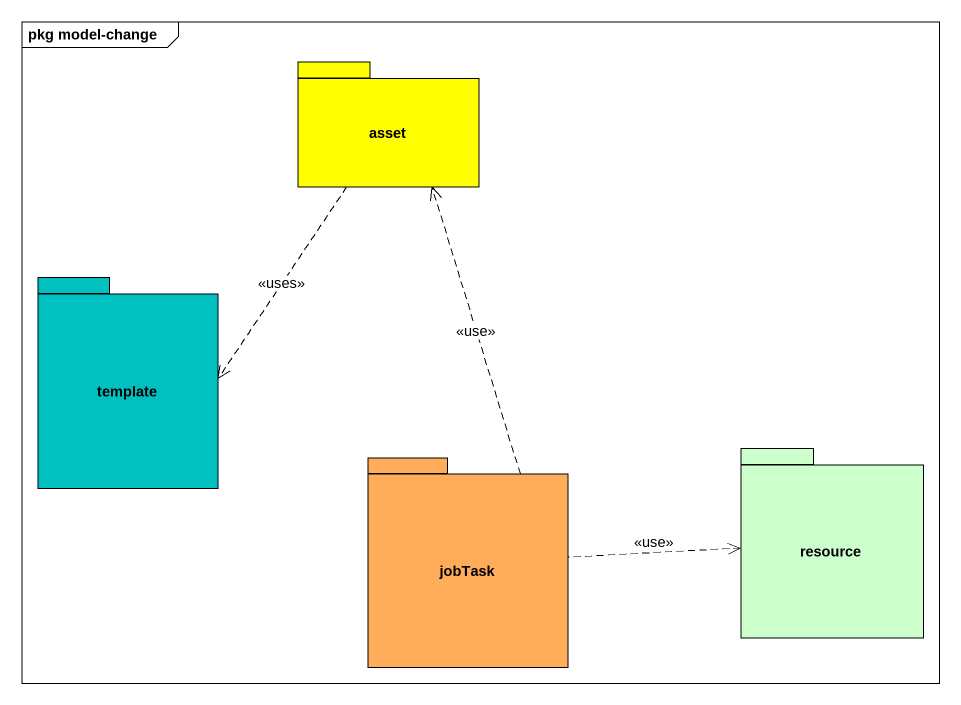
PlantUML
@startuml
mainframe pkg model-change
package asset #FFFF00 {
}
package template #00C0C0 {
}
package jobTask #FFAD5B {
}
package resource #CCFFCC {
}
asset ..> template : <<uses>>
jobTask .up.> asset : <<use>>
resource <.left. jobTask : <<use>>
@enduml
